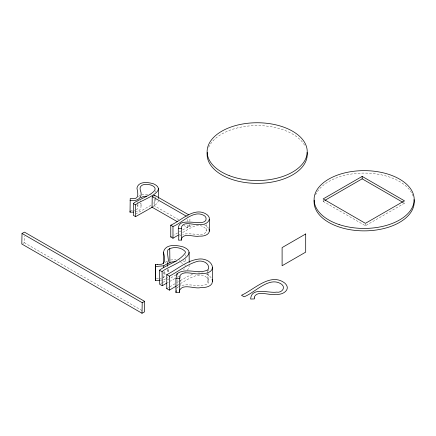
<?xml version="1.0" encoding="UTF-8"?>
<svg xmlns="http://www.w3.org/2000/svg" width="436" height="436" viewBox="0 0 436 436"><rect width="100%" height="100%" fill="white"/><g stroke="black" fill="none" stroke-linecap="round" stroke-linejoin="round"><path stroke-width="0.33" stroke-dasharray="2.18 1.64" d="M154.442 199.165L154.317 205.759L157.173 203.301L158.437 201.16M22.781 243.479L24.253 242.689L24.394 236.094M183.627 225.298L187.137 227.309L189.099 226.388L189.709 226.742L190.325 226.388L186.81 224.398M187.137 227.309L187.197 224.676M187.267 221.379L187.311 219.401M189.807 224.464L189.769 226.071L192.08 225.096M189.883 221.259L189.96 217.913M208.773 273.683L208.582 282.626L207.476 284.049C198.593 288.087 188.025 282.25 179.212 286.403M176.629 289.428L177.054 287.646L177.054 279.013M206.228 224.693C207.193 230.252 206.631 234.682 200.337 234.323C194.44 234.53 188.494 233.097 182.646 234.312M183.534 269.808L184.439 268.794M187.306 270.282L189.006 267.791L189.12 265.399M165.14 262.576L165.582 262.145M153.674 203.203L155.189 201.301L155.292 199.606M138.452 196.582L138.904 196.195M165.68 262.063L167.348 261.006M179.458 236.143L180.842 235.009M185.48 271.917L184.771 272.456M138.997 196.129L140.054 195.502M178.607 219.695L154.012 205.59L154.137 205.89L153.156 206.555M154.137 205.89L153.156 206.511M150.791 205.372L136.016 213.842M179.381 231.87L180.907 230.96M176.591 282.806L178.771 281.503M177.626 232.922L173.806 235.195M179.125 234.628L180.226 233.969M176.128 274.838L170.798 277.896M175 283.76L169.904 286.784M177.021 285.629L179.801 283.967M182.711 232.486C189.033 229.08 197.949 221.87 204.855 227.843A11.87 6.851 0 0 1 206.065 229.821L206.228 231.227M180.357 283.634C187.763 279.389 203.558 268.178 208.773 280.991M180.335 280.571L187.703 276.462L193.197 274.13M182.624 229.941L189.099 226.388M165.478 278.915L163.876 279.852L163.783 271.819M166.012 278.604L167.615 277.667L167.598 276.326M178.76 276.315L177.032 277.318M171.719 236.416L172.291 236.083M168.558 287.575L167.653 288.098M323.141 200.146L323.141 201.361L324.308 200.685M323.141 201.361L365.417 225.766L404.439 203.241L404.439 201.416M160.715 283.634L162.361 282.686M162.911 282.37L165.658 280.795M177.054 287.646L178.673 286.714M167.108 282.926L168.351 282.223M167.37 279.83L169.659 278.544M174.825 278.571L170.144 281.209M189.709 226.742L190.325 226.415M187.475 216.714L188.025 216.452M162.955 277.743C165.397 276.92 164.988 273.541 164.863 271.623M136.234 209.803C138.207 209.106 138.054 206.577 137.689 204.909M141.667 194.897L144.719 194.396L148.196 194.456M170.629 259.965L175.997 259.643M161.304 278.184L160.252 278.337M135.247 211.912C140.169 212.163 142.207 207.105 140.485 203.1M134.62 210.201L134.032 210.277M197.786 273.056L202.636 273.05M160.71 280.135L162.612 279.967M156.35 278.495L157.658 278.495A17.751 10.072 -0.7 0 0 158.551 278.468M130.795 210.386L131.754 210.392A14.982 8.649 0 0 0 132.397 210.381M175.768 261.774L176.918 261.883M179.038 259.949L179.801 260.079M150.415 194.767L151.047 194.897M183.142 260.919L185.981 262.129M180.717 262.576L182.918 263.409M204.293 224.709L206.806 226.23L208.653 228.393M206.484 274.091L209.465 275.895L211.482 278.168M403.262 202.566L404.439 203.241M24.253 242.689L142.087 310.574M184.51 264.429L185.398 265.6M164.492 271.415L164.895 274.402M167.86 269.606L168.383 272.745M140.12 200.631L140.25 201.814M185.376 254.831L185.393 256.172M185.425 258.848L185.464 262.2M168.536 269.328L168.574 272.674M167.522 269.628L167.56 272.974M365.417 223.946L365.417 225.766M208.773 269.699L208.773 271.029M207.476 270.097L207.476 272.091M207.476 272.756L207.476 284.049M180.831 276.173L180.831 285.471M155.396 190.843L155.396 192.151M155.396 196.729L155.396 198.691M155.396 199.345L155.396 200.653M141.03 203.508L141.03 206.778M137.901 201.552L137.901 203.514M137.901 204.168L137.901 206.784M315.615 194.903A50.053 28.896 0 0 1 365.166 173.081A50.053 28.896 0 0 1 413.137 196.047M208.675 147.319A50.053 28.896 0 0 1 256.275 125.573A50.053 28.896 0 0 1 305.195 146.327"/><path stroke-width="0.65" d="M212.506 267.508C212.141 272.631 205.765 273.628 201.688 273.683A24.253 14.001 0 0 1 200.576 273.704C194.75 275.203 183.104 269.399 179.703 276.173A17.751 10.251 0 0 0 179.588 277.28L179.627 292.278L175.926 292.403L175.926 278.457L177.054 273.699C186.052 267.284 197.89 274.467 207.476 270.097L208.582 268.674C209.558 262.712 201.781 259.883 196.99 261.486C186.919 264.505 178.564 271.317 169.375 276.184L169.375 290.136L166.754 288.621L166.754 274.669C177.637 269.279 187.431 259.818 200.07 258.946C205.345 258.761 211.994 261.633 212.506 267.508L212.506 281.454C212.141 286.577 205.765 287.575 201.688 287.635A24.253 14.001 0 0 1 200.576 287.651C194.734 289.177 183.267 283.335 179.703 290.125A17.751 10.251 0 0 0 179.588 291.226L179.627 292.278M154.502 195.868L154.513 195.208L188.853 214.894M22.023 233.456L21.8 244.007L141.994 313.25L144.447 311.931L144.67 301.38L24.476 232.137L22.023 233.456L142.218 302.698L144.67 301.38M141.994 313.25L142.218 302.698M177.19 221.608L152.028 207.182L152.24 196.625L154.513 195.208M147.869 209.721L135.563 216.643L133.351 215.368L133.351 203.596L135.563 204.871C138.773 200.854 170.007 191.627 153.619 183.856C148.48 182.221 138.735 180.864 137.013 187.796A20.465 11.816 0 0 0 136.98 188.396C137.716 192.194 139.553 199.219 133.367 198.565A14.982 8.649 0 0 1 131.754 198.62L130.217 198.598L130.037 212.174L133.411 212.114M172.978 238.241L172.978 226.475C182.482 223.009 194.194 208.473 204.855 216.071A11.87 6.851 0 0 1 206.065 218.049C207.1 223.172 199.672 222.714 196.456 222.491C191.862 222.295 187.197 221.559 182.646 222.54C175.141 224.682 179.839 234.846 178.509 240.16L181.632 240.051L181.594 227.396A14.982 8.649 0 0 1 181.692 226.464C184.81 220.812 194.118 225.597 199.306 224.377A20.465 11.816 0 0 0 200.244 224.366C205.825 225.674 213.144 219.384 207.051 214.665C194.794 205.928 181.338 220.605 170.765 225.194L170.765 236.966L172.978 238.241L178.024 235.282M181.599 239.092A14.982 8.649 0 0 1 181.692 238.236C184.81 232.622 194.096 237.32 199.306 236.149A20.465 11.816 0 0 0 200.244 236.132C204.092 236.421 210.822 234.355 209.067 229.282M160.077 280.195L155.641 280.593L155.668 264.423L157.489 264.429M155.641 280.593L155.668 264.423M130.037 212.174L130.151 211.046M175.926 292.403L176.351 290.621M167.479 266.276L167.451 263.6L168.432 260.619L167.282 251.708L168.024 249.735C172.847 246.215 181.223 247.108 185.229 251.534L185.355 252.82C179.43 261.507 167.713 264.161 159.451 270.2L159.62 284.261L162.257 285.722L166.694 283.16M140.79 197.884L143.231 196.473L146.719 196.173M168.187 263.802L169.904 262.516L172.362 261.862L175.19 261.72M176.466 285.962L169.375 290.136M155.478 266.527L163.713 265.791L167.451 263.6M149.826 208.593L152.48 206.991L152.028 207.182M159.451 270.2L162.094 271.655C165.233 267.448 203.013 255.196 183.414 246.999C177.267 245.119 165.544 243.511 163.565 251.812A24.253 13.761 -0.7 0 0 163.544 252.444C164.519 256.777 166.683 265.039 159.396 264.336A17.751 10.072 -0.7 0 1 157.489 264.423M149.586 208.735L148.36 209.438M171.146 236.748L170.765 236.966M166.754 288.621L167.206 288.36M362.163 176.4L323.141 198.93L365.417 223.336L404.439 200.811L362.163 176.4L362.163 178.831L402.679 202.222M324.891 200.353L362.163 178.831M133.351 203.596C135.77 199.971 165.358 191.164 151.368 185.191A11.87 6.851 0 0 0 147.94 184.493C144.343 183.643 138.757 185.333 140.25 190.042C143.548 197.552 137.4 201.797 130.037 200.402M178.509 228.388L181.632 228.284M175.926 278.457L179.627 278.332M152.24 196.625L186.199 216.093M170.765 225.194L172.978 226.475M166.754 274.669L169.375 276.184M212.087 279.362L212.506 281.454M181.632 240.051L181.594 239.473M189.104 252.281L189.224 262.401M169.735 248.449L169.904 262.516M163.544 252.444L163.674 263.829M163.713 265.791L163.734 267.797M162.094 271.655L162.257 285.722M209.367 219.357L209.367 231.124M177.054 273.699L177.054 275.023M158.551 188.641L158.551 198.451M135.563 204.871L135.563 216.643M414.031 199.579A50.053 28.896 0 0 1 364.665 230.867A50.053 28.896 0 0 1 314.192 200.179M307.097 152.404A50.053 28.896 0 0 1 257.169 183.365A50.053 28.896 0 0 1 207.247 152.404M254.297 297.962L254.346 298.927L250.645 299.052C251.327 286.496 268.587 293.417 276.511 292.131C281.089 293.199 286.13 288.223 281.869 284.452C269.546 275.383 255.093 292.758 244.089 296.78L241.468 295.27C253.997 289.842 270.516 271.966 284.872 283.166C291.679 289.444 282.648 295.254 276.402 294.284A24.253 14.001 0 0 1 275.29 294.3C269.437 295.782 257.921 290.038 254.428 296.725A17.751 10.251 0 0 0 254.302 297.875L254.297 297.962M305.696 233.969L282.103 247.588L282.103 265.753L305.696 252.133L305.696 233.969M339.121 224.562A50.053 28.896 0 0 0 414.2 199.541A50.053 28.896 0 0 0 339.121 174.514A50.053 28.896 0 0 0 339.121 224.562M229.118 175.577A50.053 28.896 0 0 0 307.097 153.712A50.053 28.896 0 0 0 235.298 125.655A50.053 28.896 0 0 0 229.118 175.577"/></g></svg>
